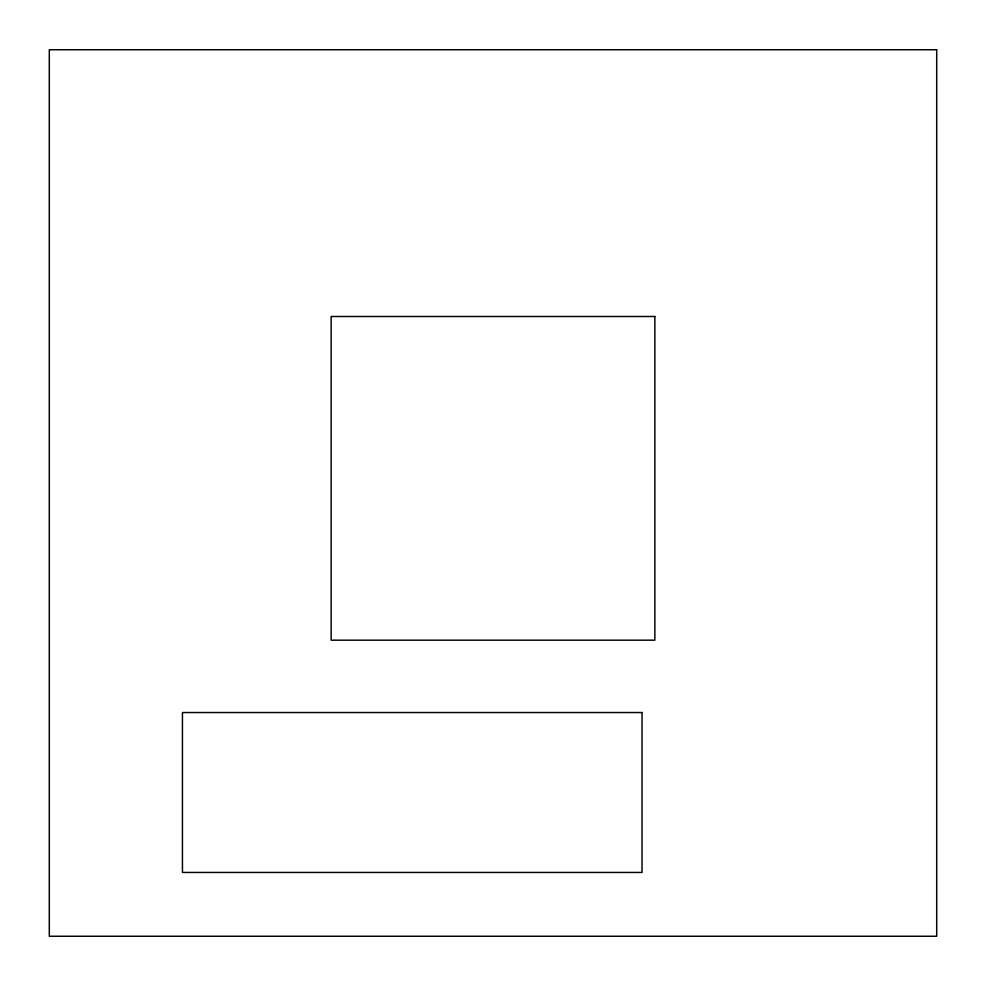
<?xml version="1.0" encoding="UTF-8"?>
<svg xmlns="http://www.w3.org/2000/svg" width="986" height="986" viewBox="0 0 986 986"><rect width="100%" height="100%" fill="white"/><g stroke="black" fill="none" stroke-linecap="round" stroke-linejoin="round"><path stroke-width="1.48" d="M936.7 49.744L49.3 49.744L49.3 936.256L936.7 936.256L936.7 49.744M654.852 316.494L331.148 316.494L331.148 640.173L654.852 640.173L654.852 316.494M642.022 712.533L182.447 712.533L182.447 872.45L642.022 872.45L642.022 712.533"/></g></svg>
